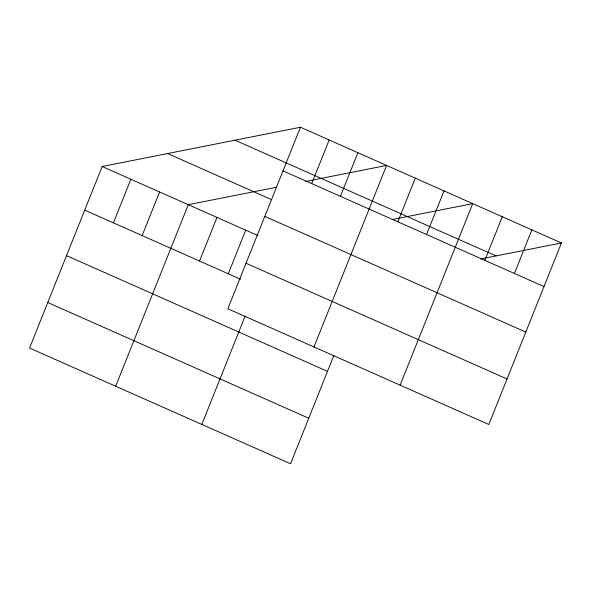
<?xml version="1.0" encoding="UTF-8"?>
<svg xmlns="http://www.w3.org/2000/svg" width="591" height="591" viewBox="0 0 591 591"><rect width="100%" height="100%" fill="white"/><g stroke="black" fill="none" stroke-linecap="round" stroke-linejoin="round"><path stroke-width="0.89" d="M300.45 127.242L227.845 308.775L488.846 424.493L561.45 242.96L300.45 127.242L102.154 166.507L29.55 348.04L290.55 463.758L333.908 355.346M113.42 222.859L130.862 179.236M142.128 235.587L159.577 191.964M115.681 386.226L188.285 204.693L276.196 187.288M199.551 261.045L216.993 217.422M228.259 273.773L245.708 230.158M201.812 424.412L245.169 316M311.716 183.594L329.165 139.978M340.423 196.323L357.873 152.707M313.976 346.961L386.58 165.436L305.584 181.474M397.846 221.78L415.288 178.164M426.554 234.509L444.004 190.893M400.107 385.147L472.711 203.622L392.579 219.483M484.842 260.358L502.291 216.734M514.421 273.47L531.87 229.847M480.453 258.998L561.45 242.96M235.011 140.2L496.012 255.918M283.008 170.865L544.001 286.583M167.593 153.549L271.771 199.743M264.805 216.38L525.798 332.09M102.154 166.507L258.008 235.61M246.048 263.261L507.048 378.979M84.705 210.13L240.559 279.233M66.51 255.637L327.503 371.355M47.753 302.526L308.753 418.243"/></g></svg>
